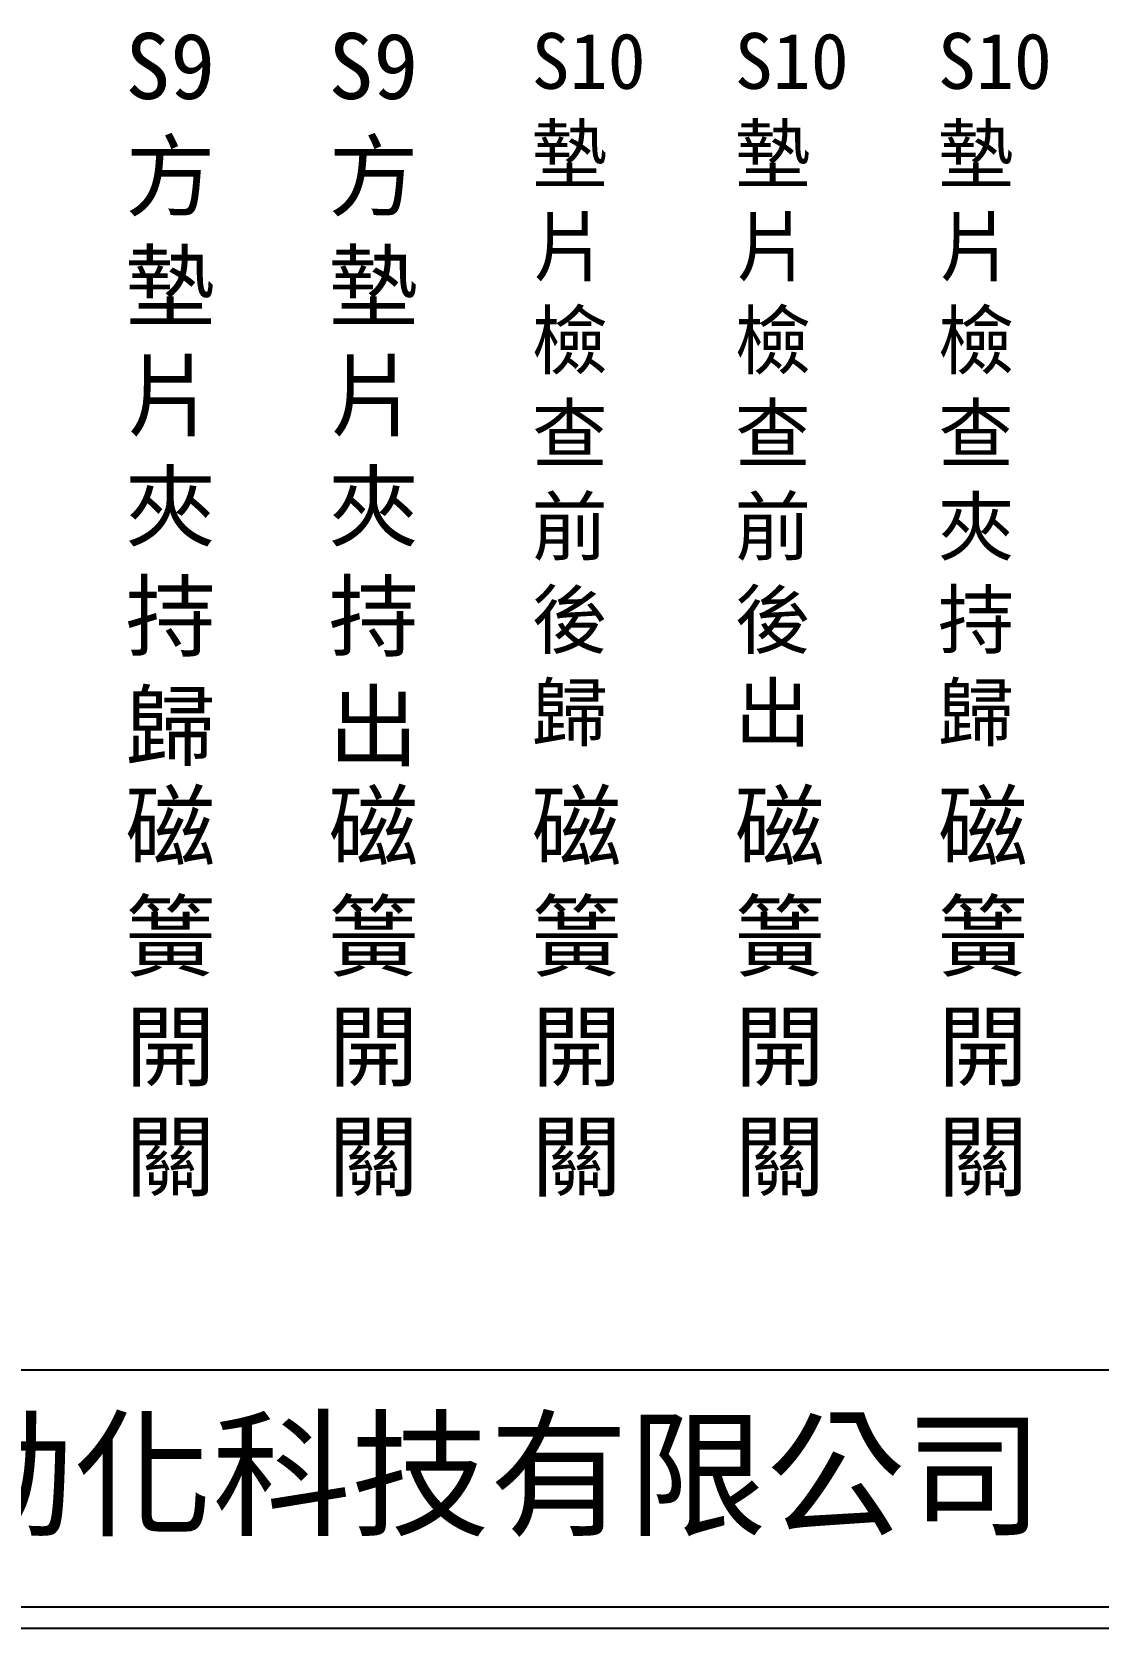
# Model space of a CAD drawing. Extents: x 275 to 562, y 265 to 469.
# Drawn here: x 343.8 to 406.7, y 264.9 to 359.2 of the extents above; entities that cross this region are included whole.
import ezdxf

# ---------------------------------------------------------------- set-up
doc = ezdxf.new("R2010")
doc.units = 0
doc.layers.add('圖框層', color=7, linetype='CONTINUOUS')
doc.layers.add('標尺寸層', color=3, linetype='CONTINUOUS')
doc.styles.add('CNS', font='romanc.shx', dxfattribs={"bigfont": 'chineset.shx'})
doc.styles.add('STSL', font='kaiu.ttf')

msp = doc.modelspace()

# ---------------------------------------------------------------- linework, layer by layer
at = {"layer": '圖框層', "color": 7}
for p, q in [((276.148, 280.195), (560.648, 280.195)), ((276.148, 266.195), (560.648, 266.195)), ((274.898, 264.945), (561.898, 264.945))]:
    msp.add_line(p, q, dxfattribs=at)

# ---------------------------------------------------------------- texts
at = {"layer": '圖框層', "color": 7, "style": 'STSL'}
msp.add_text('泓陞自動化科技有限公司', height=6, dxfattribs=at).set_placement((313.501, 271.022))
at = {"layer": '標尺寸層', "color": 7, "width": 4.96081, "attachment_point": 1, "style": 'CNS'}
for s, insert, char_height in [('{\\fDFKai-SB|b0|i0|c136|p65;S9方墊片夾持歸}', (349.277, 359.179), 3.9), ('{\\fDFKai-SB|b0|i0|c136|p65;S9方墊片夾持出}', (361.277, 359.179), 3.9), ('{\\fDFKai-SB|b0|i0|c136|p65;S10墊片檢查前後歸}', (373.277, 359.179), 3.3), ('{\\fDFKai-SB|b0|i0|c136|p65;S10墊片檢查前後出}', (385.277, 359.179), 3.3), ('{\\fDFKai-SB|b0|i0|c136|p65;S10墊片檢查夾持歸}', (397.277, 359.179), 3.3), ('{\\fDFKai-SB|b0|i0|c136|p65;磁簧開關}', (349.277, 314.266), 3.9), ('{\\fDFKai-SB|b0|i0|c136|p65;磁簧開關}', (361.277, 314.266), 3.9), ('{\\fDFKai-SB|b0|i0|c136|p65;磁簧開關}', (373.277, 314.266), 3.9), ('{\\fDFKai-SB|b0|i0|c136|p65;磁簧開關}', (385.277, 314.266), 3.9), ('{\\fDFKai-SB|b0|i0|c136|p65;磁簧開關}', (397.277, 314.266), 3.9)]:
    msp.add_mtext(s, dxfattribs=dict(at, insert=insert, char_height=char_height))

doc.saveas('drawing.dxf')
